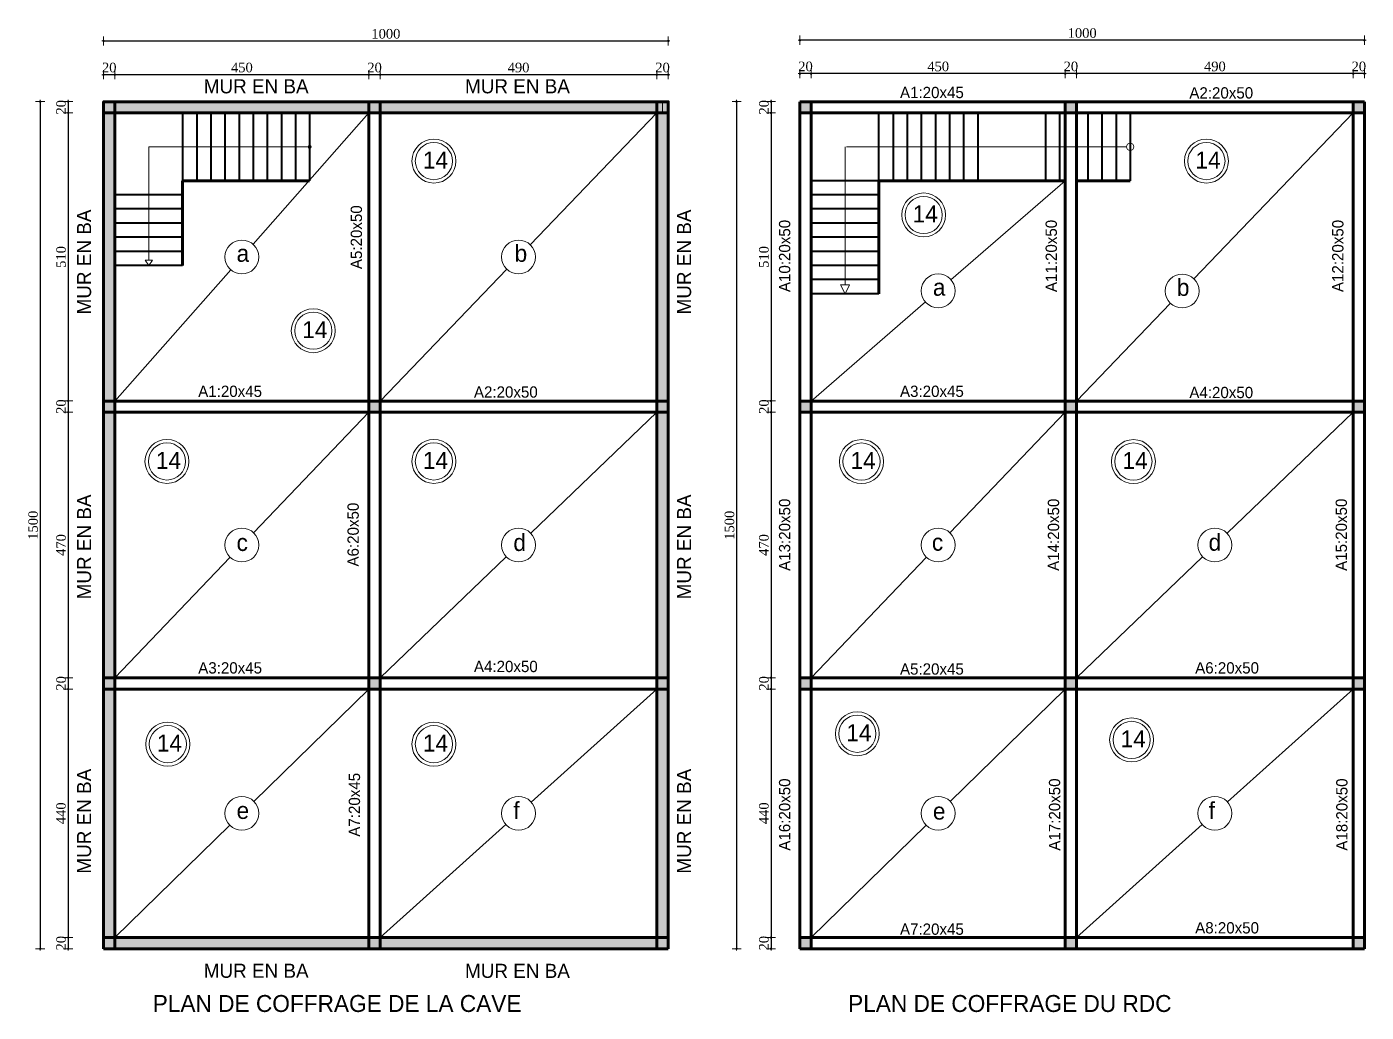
# Model space of a CAD drawing. Header units: millimetres. Extents: x -4146 to 23, y -2153 to 7365.
# Drawn here: x -4123 to -1751, y -2149 to -405 of the extents above; entities that cross this region are included whole.
import ezdxf

# ---------------------------------------------------------------- set-up
doc = ezdxf.new("R2010")
doc.units = ezdxf.units.MM
doc.linetypes.add('ACAD_ISO04W100', pattern=[30, 24, -3, 0, -3])
for name, color, linetype, lineweight in [('AXE', 4, 'ACAD_ISO04W100', 20), ('Cotation', 242, 'Continuous', 20), ('Dalle', 11, 'Continuous', 20), ('ecriture', 122, 'Continuous', 40), ('escalier', 2, 'Continuous', 40), ('HA', 8, 'Continuous', 20), ('LIGNE', 255, 'Continuous', 20), ('MUR', 6, 'Continuous', 60)]:
    doc.layers.add(name, color=color, linetype=linetype, lineweight=lineweight)
doc.styles.add('cotation', font='times.ttf', dxfattribs={"height": 17})
doc.dimstyles.new('ech-100', dxfattribs={"dimtxt": 17, "dimasz": 0.02, "dimexe": 1.25, "dimexo": 0.625, "dimgap": 4, "dimtad": 1, "dimdec": 0, "dimtxsty": 'cotation', "dimblk": 'cotation', "dimcen": 2, "dimse1": 1, "dimse2": 1, "dimadec": 0, "dimazin": 0, "dimtfac": 1, "dimtdec": 0, "dimtix": 1, "dimtmove": 0, "dimatfit": 3, "dimldrblk": 'cotation', "dimfxl": 1.25, "dimtolj": 1, "dimarcsym": 0})

# ---------------------------------------------------------------- blocks, each defined once
blk = doc.blocks.new('cotation')
at = {"layer": 'Cotation'}
h = blk.add_hatch(color=256, dxfattribs=at)
h.paths.add_polyline_path([(57.15, 0), (62.15, 0, 0.414213562), (0, 62.15), (0, 57.15, -0.414213562)])
h.paths.add_polyline_path([(0, -57.15), (0, -62.15, 0.414213562), (62.15, 0), (57.15, 0, -0.414213562)])
h.paths.add_polyline_path([(0, -62.15), (0, -57.15, -0.414213562), (-57.15, 0), (-62.15, 0, 0.414213562)])
h.paths.add_polyline_path([(0, 57.15), (0, 62.15, 0.414213562), (-62.15, 0), (-57.15, 0, -0.414213562)])
for p, q in [((-152.4, 0), (152.4, 0)), ((0, 406.4), (0, -406.4))]:
    blk.add_line(p, q, dxfattribs=at)
for radius, start, end in [(62.15, 0, 180), (62.15, 180, 0), (57.15, 0, 180), (57.15, 180, 0)]:
    blk.add_arc((0, 0), radius, start, end, dxfattribs=at)
blk = doc.blocks.new('*D351')
at = {"layer": 'Defpoints', "color": 0}
for p in [(-3007, -489.5), (-3007, -537.2), (-2987, -537.2)]:
    blk.add_point(p, dxfattribs=at)
at = {"layer": 'HA', "color": 0, "lineweight": -2}
for p, q in [((-3007, -489.5), (-3007.1, -489.5)), ((-2987, -489.5), (-3007, -489.5)), ((-2987, -489.5), (-2987, -489.5))]:
    blk.add_line(p, q, dxfattribs=at)
at = {"layer": 'HA', "color": 0, "lineweight": -2, "xscale": 0.02, "yscale": 0.02, "zscale": 0.02}
blk.add_blockref('cotation', (-3007, -489.5), dxfattribs=at)
at = {"layer": 'HA', "color": 0, "lineweight": -2, "xscale": 0.02, "yscale": 0.02, "zscale": 0.02, "rotation": 180}
blk.add_blockref('cotation', (-2987, -489.5), dxfattribs=at)
at = {"layer": 'HA', "color": 0, "insert": (-2997, -476.8), "char_height": 17, "attachment_point": 5, "style": 'cotation'}
blk.add_mtext('\\A1;20', dxfattribs=at)
blk = doc.blocks.new('*D352')
at = {"layer": 'Defpoints', "color": 0}
for p in [(-3497, -489.5), (-3497, -489.7), (-3007, -537.2)]:
    blk.add_point(p, dxfattribs=at)
at = {"layer": 'HA', "color": 0, "lineweight": -2}
blk.add_line((-3007, -489.5), (-3497, -489.5), dxfattribs=at)
at = {"layer": 'HA', "color": 0, "lineweight": -2, "xscale": 0.02, "yscale": 0.02, "zscale": 0.02, "rotation": 180}
blk.add_blockref('cotation', (-3497, -489.5), dxfattribs=at)
at = {"layer": 'HA', "color": 0, "lineweight": -2, "xscale": 0.02, "yscale": 0.02, "zscale": 0.02}
blk.add_blockref('cotation', (-3007, -489.5), dxfattribs=at)
at = {"layer": 'HA', "color": 0, "insert": (-3252, -476.8), "char_height": 17, "attachment_point": 5, "style": 'cotation'}
blk.add_mtext('\\A1;490', dxfattribs=at)
blk = doc.blocks.new('*D353')
at = {"layer": 'Defpoints', "color": 0}
for p in [(-3517, -489.5), (-3497, -489.7), (-3517, -537.2)]:
    blk.add_point(p, dxfattribs=at)
at = {"layer": 'HA', "color": 0, "lineweight": -2}
for p, q in [((-3517, -489.5), (-3517.1, -489.5)), ((-3497, -489.5), (-3517, -489.5)), ((-3497, -489.5), (-3497, -489.5))]:
    blk.add_line(p, q, dxfattribs=at)
at = {"layer": 'HA', "color": 0, "lineweight": -2, "xscale": 0.02, "yscale": 0.02, "zscale": 0.02}
blk.add_blockref('cotation', (-3517, -489.5), dxfattribs=at)
at = {"layer": 'HA', "color": 0, "lineweight": -2, "xscale": 0.02, "yscale": 0.02, "zscale": 0.02, "rotation": 180}
blk.add_blockref('cotation', (-3497, -489.5), dxfattribs=at)
at = {"layer": 'HA', "color": 0, "insert": (-3507, -476.8), "char_height": 17, "attachment_point": 5, "style": 'cotation'}
blk.add_mtext('\\A1;20', dxfattribs=at)
blk = doc.blocks.new('*D354')
at = {"layer": 'Defpoints', "color": 0}
for p in [(-3967, -489.5), (-3967, -537.2), (-3517, -537.2)]:
    blk.add_point(p, dxfattribs=at)
at = {"layer": 'HA', "color": 0, "lineweight": -2}
blk.add_line((-3517, -489.5), (-3967, -489.5), dxfattribs=at)
at = {"layer": 'HA', "color": 0, "lineweight": -2, "xscale": 0.02, "yscale": 0.02, "zscale": 0.02, "rotation": 180}
blk.add_blockref('cotation', (-3967, -489.5), dxfattribs=at)
at = {"layer": 'HA', "color": 0, "lineweight": -2, "xscale": 0.02, "yscale": 0.02, "zscale": 0.02}
blk.add_blockref('cotation', (-3517, -489.5), dxfattribs=at)
at = {"layer": 'HA', "color": 0, "insert": (-3742, -476.8), "char_height": 17, "attachment_point": 5, "style": 'cotation'}
blk.add_mtext('\\A1;450', dxfattribs=at)
blk = doc.blocks.new('*D355')
at = {"layer": 'Defpoints', "color": 0}
for p in [(-3987, -489.5), (-3987, -537.2), (-3967, -537.2)]:
    blk.add_point(p, dxfattribs=at)
at = {"layer": 'HA', "color": 0, "lineweight": -2}
for p, q in [((-3987, -489.5), (-3987.1, -489.5)), ((-3967, -489.5), (-3987, -489.5)), ((-3967, -489.5), (-3967, -489.5))]:
    blk.add_line(p, q, dxfattribs=at)
at = {"layer": 'HA', "color": 0, "lineweight": -2, "xscale": 0.02, "yscale": 0.02, "zscale": 0.02}
blk.add_blockref('cotation', (-3987, -489.5), dxfattribs=at)
at = {"layer": 'HA', "color": 0, "lineweight": -2, "xscale": 0.02, "yscale": 0.02, "zscale": 0.02, "rotation": 180}
blk.add_blockref('cotation', (-3967, -489.5), dxfattribs=at)
at = {"layer": 'HA', "color": 0, "insert": (-3977, -476.8), "char_height": 17, "attachment_point": 5, "style": 'cotation'}
blk.add_mtext('\\A1;20', dxfattribs=at)
blk = doc.blocks.new('*D356')
at = {"layer": 'Defpoints', "color": 0}
for p in [(-2987, -429.7), (-3987, -537.2), (-2987, -537.2)]:
    blk.add_point(p, dxfattribs=at)
at = {"layer": 'HA', "color": 0, "lineweight": -2}
blk.add_line((-3987, -429.7), (-2987, -429.7), dxfattribs=at)
at = {"layer": 'HA', "color": 0, "lineweight": -2, "xscale": 0.02, "yscale": 0.02, "zscale": 0.02, "rotation": 180}
blk.add_blockref('cotation', (-3987, -429.7), dxfattribs=at)
at = {"layer": 'HA', "color": 0, "lineweight": -2, "xscale": 0.02, "yscale": 0.02, "zscale": 0.02}
blk.add_blockref('cotation', (-2987, -429.7), dxfattribs=at)
at = {"layer": 'HA', "color": 0, "insert": (-3487, -417.1), "char_height": 17, "attachment_point": 5, "style": 'cotation'}
blk.add_mtext('\\A1;1000', dxfattribs=at)
blk = doc.blocks.new('*D357')
at = {"layer": 'Defpoints', "color": 0}
for p in [(-3987, -537.2), (-4049.7, -557.2), (-3987, -557.2)]:
    blk.add_point(p, dxfattribs=at)
at = {"layer": 'HA', "color": 0, "lineweight": -2}
for p, q in [((-4049.7, -537.2), (-4049.7, -537.2)), ((-4049.7, -537.2), (-4049.7, -557.2)), ((-4049.7, -557.2), (-4049.7, -557.3))]:
    blk.add_line(p, q, dxfattribs=at)
at = {"layer": 'HA', "color": 0, "lineweight": -2, "xscale": 0.02, "yscale": 0.02, "zscale": 0.02}
for p, rotation in [((-4049.7, -537.2), 270), ((-4049.7, -557.2), 90)]:
    blk.add_blockref('cotation', p, dxfattribs=dict(at, rotation=rotation))
at = {"layer": 'HA', "color": 0, "insert": (-4062.3, -547.2), "char_height": 17, "attachment_point": 5, "rotation": 90, "style": 'cotation'}
blk.add_mtext('\\A1;20', dxfattribs=at)
blk = doc.blocks.new('*D358')
at = {"layer": 'Defpoints', "color": 0}
for p in [(-3987, -557.2), (-4049.7, -1067.2), (-3987, -1067.2)]:
    blk.add_point(p, dxfattribs=at)
at = {"layer": 'HA', "color": 0, "lineweight": -2}
blk.add_line((-4049.7, -557.2), (-4049.7, -1067.2), dxfattribs=at)
at = {"layer": 'HA', "color": 0, "lineweight": -2, "xscale": 0.02, "yscale": 0.02, "zscale": 0.02}
for p, rotation in [((-4049.7, -557.2), 90), ((-4049.7, -1067.2), 270)]:
    blk.add_blockref('cotation', p, dxfattribs=dict(at, rotation=rotation))
at = {"layer": 'HA', "color": 0, "insert": (-4062.3, -812.2), "char_height": 17, "attachment_point": 5, "rotation": 90, "style": 'cotation'}
blk.add_mtext('\\A1;510', dxfattribs=at)
blk = doc.blocks.new('*D359')
at = {"layer": 'Defpoints', "color": 0}
for p in [(-3987, -1067.2), (-4049.7, -1087.2), (-3987, -1087.2)]:
    blk.add_point(p, dxfattribs=at)
at = {"layer": 'HA', "color": 0, "lineweight": -2}
for p, q in [((-4049.7, -1067.2), (-4049.7, -1067.2)), ((-4049.7, -1067.2), (-4049.7, -1087.2)), ((-4049.7, -1087.2), (-4049.7, -1087.3))]:
    blk.add_line(p, q, dxfattribs=at)
at = {"layer": 'HA', "color": 0, "lineweight": -2, "xscale": 0.02, "yscale": 0.02, "zscale": 0.02}
for p, rotation in [((-4049.7, -1067.2), 270), ((-4049.7, -1087.2), 90)]:
    blk.add_blockref('cotation', p, dxfattribs=dict(at, rotation=rotation))
at = {"layer": 'HA', "color": 0, "insert": (-4062.3, -1077.2), "char_height": 17, "attachment_point": 5, "rotation": 90, "style": 'cotation'}
blk.add_mtext('\\A1;20', dxfattribs=at)
blk = doc.blocks.new('*D360')
at = {"layer": 'Defpoints', "color": 0}
for p in [(-3987, -1087.2), (-4049.7, -1557.2), (-3987, -1557.2)]:
    blk.add_point(p, dxfattribs=at)
at = {"layer": 'HA', "color": 0, "lineweight": -2}
blk.add_line((-4049.7, -1087.2), (-4049.7, -1557.2), dxfattribs=at)
at = {"layer": 'HA', "color": 0, "lineweight": -2, "xscale": 0.02, "yscale": 0.02, "zscale": 0.02}
for p, rotation in [((-4049.7, -1087.2), 90), ((-4049.7, -1557.2), 270)]:
    blk.add_blockref('cotation', p, dxfattribs=dict(at, rotation=rotation))
at = {"layer": 'HA', "color": 0, "insert": (-4062.3, -1322.2), "char_height": 17, "attachment_point": 5, "rotation": 90, "style": 'cotation'}
blk.add_mtext('\\A1;470', dxfattribs=at)
blk = doc.blocks.new('*D361')
at = {"layer": 'Defpoints', "color": 0}
for p in [(-3987, -1557.2), (-4049.7, -1577.2), (-3987, -1577.2)]:
    blk.add_point(p, dxfattribs=at)
at = {"layer": 'HA', "color": 0, "lineweight": -2}
for p, q in [((-4049.7, -1557.2), (-4049.7, -1557.2)), ((-4049.7, -1557.2), (-4049.7, -1577.2)), ((-4049.7, -1577.2), (-4049.7, -1577.3))]:
    blk.add_line(p, q, dxfattribs=at)
at = {"layer": 'HA', "color": 0, "lineweight": -2, "xscale": 0.02, "yscale": 0.02, "zscale": 0.02}
for p, rotation in [((-4049.7, -1557.2), 270), ((-4049.7, -1577.2), 90)]:
    blk.add_blockref('cotation', p, dxfattribs=dict(at, rotation=rotation))
at = {"layer": 'HA', "color": 0, "insert": (-4062.3, -1567.2), "char_height": 17, "attachment_point": 5, "rotation": 90, "style": 'cotation'}
blk.add_mtext('\\A1;20', dxfattribs=at)
blk = doc.blocks.new('*D362')
at = {"layer": 'Defpoints', "color": 0}
for p in [(-3987, -1577.2), (-4049.7, -2017.2), (-3987, -2017.2)]:
    blk.add_point(p, dxfattribs=at)
at = {"layer": 'HA', "color": 0, "lineweight": -2}
blk.add_line((-4049.7, -1577.2), (-4049.7, -2017.2), dxfattribs=at)
at = {"layer": 'HA', "color": 0, "lineweight": -2, "xscale": 0.02, "yscale": 0.02, "zscale": 0.02}
for p, rotation in [((-4049.7, -1577.2), 90), ((-4049.7, -2017.2), 270)]:
    blk.add_blockref('cotation', p, dxfattribs=dict(at, rotation=rotation))
at = {"layer": 'HA', "color": 0, "insert": (-4062.3, -1797.2), "char_height": 17, "attachment_point": 5, "rotation": 90, "style": 'cotation'}
blk.add_mtext('\\A1;440', dxfattribs=at)
blk = doc.blocks.new('*D363')
at = {"layer": 'Defpoints', "color": 0}
for p in [(-4049.7, -2037.2), (-3987, -2017.2), (-3987, -2037.2)]:
    blk.add_point(p, dxfattribs=at)
at = {"layer": 'HA', "color": 0, "lineweight": -2}
for p, q in [((-4049.7, -2017.2), (-4049.7, -2017.2)), ((-4049.7, -2017.2), (-4049.7, -2037.2)), ((-4049.7, -2037.2), (-4049.7, -2037.3))]:
    blk.add_line(p, q, dxfattribs=at)
at = {"layer": 'HA', "color": 0, "lineweight": -2, "xscale": 0.02, "yscale": 0.02, "zscale": 0.02}
for p, rotation in [((-4049.7, -2017.2), 270), ((-4049.7, -2037.2), 90)]:
    blk.add_blockref('cotation', p, dxfattribs=dict(at, rotation=rotation))
at = {"layer": 'HA', "color": 0, "insert": (-4062.3, -2027.2), "char_height": 17, "attachment_point": 5, "rotation": 90, "style": 'cotation'}
blk.add_mtext('\\A1;20', dxfattribs=at)
blk = doc.blocks.new('*D364')
at = {"layer": 'Defpoints', "color": 0}
for p in [(-3987, -537.2), (-4099.2, -2037.2), (-3987, -2037.2)]:
    blk.add_point(p, dxfattribs=at)
at = {"layer": 'HA', "color": 0, "lineweight": -2}
blk.add_line((-4099.2, -537.2), (-4099.2, -2037.2), dxfattribs=at)
at = {"layer": 'HA', "color": 0, "lineweight": -2, "xscale": 0.02, "yscale": 0.02, "zscale": 0.02}
for p, rotation in [((-4099.2, -537.2), 90), ((-4099.2, -2037.2), 270)]:
    blk.add_blockref('cotation', p, dxfattribs=dict(at, rotation=rotation))
at = {"layer": 'HA', "color": 0, "insert": (-4111.8, -1287.2), "char_height": 17, "attachment_point": 5, "rotation": 90, "style": 'cotation'}
blk.add_mtext('\\A1;1500', dxfattribs=at)
blk = doc.blocks.new('*D366')
at = {"layer": 'Defpoints', "color": 0}
for p in [(-1773.8, -487.6), (-1773.8, -537.2), (-1753.8, -537.2)]:
    blk.add_point(p, dxfattribs=at)
at = {"layer": 'HA', "color": 0, "lineweight": -2}
for p, q in [((-1773.8, -487.6), (-1773.8, -487.6)), ((-1753.8, -487.6), (-1773.8, -487.6)), ((-1753.8, -487.6), (-1753.8, -487.6))]:
    blk.add_line(p, q, dxfattribs=at)
at = {"layer": 'HA', "color": 0, "lineweight": -2, "xscale": 0.02, "yscale": 0.02, "zscale": 0.02}
blk.add_blockref('cotation', (-1773.8, -487.6), dxfattribs=at)
at = {"layer": 'HA', "color": 0, "lineweight": -2, "xscale": 0.02, "yscale": 0.02, "zscale": 0.02, "rotation": 180}
blk.add_blockref('cotation', (-1753.8, -487.6), dxfattribs=at)
at = {"layer": 'HA', "color": 0, "insert": (-1763.8, -474.9), "char_height": 17, "attachment_point": 5, "style": 'cotation'}
blk.add_mtext('\\A1;20', dxfattribs=at)
blk = doc.blocks.new('*D367')
at = {"layer": 'Defpoints', "color": 0}
for p in [(-2263.8, -487.6), (-2263.8, -537.2), (-1773.8, -537.2)]:
    blk.add_point(p, dxfattribs=at)
at = {"layer": 'HA', "color": 0, "lineweight": -2}
blk.add_line((-1773.8, -487.6), (-2263.8, -487.6), dxfattribs=at)
at = {"layer": 'HA', "color": 0, "lineweight": -2, "xscale": 0.02, "yscale": 0.02, "zscale": 0.02, "rotation": 180}
blk.add_blockref('cotation', (-2263.8, -487.6), dxfattribs=at)
at = {"layer": 'HA', "color": 0, "lineweight": -2, "xscale": 0.02, "yscale": 0.02, "zscale": 0.02}
blk.add_blockref('cotation', (-1773.8, -487.6), dxfattribs=at)
at = {"layer": 'HA', "color": 0, "insert": (-2018.8, -474.9), "char_height": 17, "attachment_point": 5, "style": 'cotation'}
blk.add_mtext('\\A1;490', dxfattribs=at)
blk = doc.blocks.new('*D368')
at = {"layer": 'Defpoints', "color": 0}
for p in [(-2283.8, -487.6), (-2283.8, -537.2), (-2263.8, -537.2)]:
    blk.add_point(p, dxfattribs=at)
at = {"layer": 'HA', "color": 0, "lineweight": -2}
for p, q in [((-2283.8, -487.6), (-2283.8, -487.6)), ((-2263.8, -487.6), (-2283.8, -487.6)), ((-2263.8, -487.6), (-2263.8, -487.6))]:
    blk.add_line(p, q, dxfattribs=at)
at = {"layer": 'HA', "color": 0, "lineweight": -2, "xscale": 0.02, "yscale": 0.02, "zscale": 0.02}
blk.add_blockref('cotation', (-2283.8, -487.6), dxfattribs=at)
at = {"layer": 'HA', "color": 0, "lineweight": -2, "xscale": 0.02, "yscale": 0.02, "zscale": 0.02, "rotation": 180}
blk.add_blockref('cotation', (-2263.8, -487.6), dxfattribs=at)
at = {"layer": 'HA', "color": 0, "insert": (-2273.8, -474.9), "char_height": 17, "attachment_point": 5, "style": 'cotation'}
blk.add_mtext('\\A1;20', dxfattribs=at)
blk = doc.blocks.new('*D369')
at = {"layer": 'Defpoints', "color": 0}
for p in [(-2733.8, -487.6), (-2733.8, -537.2), (-2283.8, -537.2)]:
    blk.add_point(p, dxfattribs=at)
at = {"layer": 'HA', "color": 0, "lineweight": -2}
blk.add_line((-2283.8, -487.6), (-2733.8, -487.6), dxfattribs=at)
at = {"layer": 'HA', "color": 0, "lineweight": -2, "xscale": 0.02, "yscale": 0.02, "zscale": 0.02, "rotation": 180}
blk.add_blockref('cotation', (-2733.8, -487.6), dxfattribs=at)
at = {"layer": 'HA', "color": 0, "lineweight": -2, "xscale": 0.02, "yscale": 0.02, "zscale": 0.02}
blk.add_blockref('cotation', (-2283.8, -487.6), dxfattribs=at)
at = {"layer": 'HA', "color": 0, "insert": (-2508.8, -474.9), "char_height": 17, "attachment_point": 5, "style": 'cotation'}
blk.add_mtext('\\A1;450', dxfattribs=at)
blk = doc.blocks.new('*D370')
at = {"layer": 'Defpoints', "color": 0}
for p in [(-2753.8, -487.6), (-2753.8, -537.2), (-2733.8, -537.2)]:
    blk.add_point(p, dxfattribs=at)
at = {"layer": 'HA', "color": 0, "lineweight": -2}
for p, q in [((-2753.8, -487.6), (-2753.8, -487.6)), ((-2733.8, -487.6), (-2753.8, -487.6)), ((-2733.8, -487.6), (-2733.8, -487.6))]:
    blk.add_line(p, q, dxfattribs=at)
at = {"layer": 'HA', "color": 0, "lineweight": -2, "xscale": 0.02, "yscale": 0.02, "zscale": 0.02}
blk.add_blockref('cotation', (-2753.8, -487.6), dxfattribs=at)
at = {"layer": 'HA', "color": 0, "lineweight": -2, "xscale": 0.02, "yscale": 0.02, "zscale": 0.02, "rotation": 180}
blk.add_blockref('cotation', (-2733.8, -487.6), dxfattribs=at)
at = {"layer": 'HA', "color": 0, "insert": (-2743.8, -474.9), "char_height": 17, "attachment_point": 5, "style": 'cotation'}
blk.add_mtext('\\A1;20', dxfattribs=at)
blk = doc.blocks.new('*D371')
at = {"layer": 'Defpoints', "color": 0}
for p in [(-2753.8, -428.4), (-2753.8, -537.2), (-1753.8, -537.2)]:
    blk.add_point(p, dxfattribs=at)
at = {"layer": 'HA', "color": 0, "lineweight": -2}
blk.add_line((-1753.8, -428.4), (-2753.8, -428.4), dxfattribs=at)
at = {"layer": 'HA', "color": 0, "lineweight": -2, "xscale": 0.02, "yscale": 0.02, "zscale": 0.02, "rotation": 180}
blk.add_blockref('cotation', (-2753.8, -428.4), dxfattribs=at)
at = {"layer": 'HA', "color": 0, "lineweight": -2, "xscale": 0.02, "yscale": 0.02, "zscale": 0.02}
blk.add_blockref('cotation', (-1753.8, -428.4), dxfattribs=at)
at = {"layer": 'HA', "color": 0, "insert": (-2253.8, -415.8), "char_height": 17, "attachment_point": 5, "style": 'cotation'}
blk.add_mtext('\\A1;1000', dxfattribs=at)
blk = doc.blocks.new('*D372')
at = {"layer": 'Defpoints', "color": 0}
for p in [(-2753.8, -537.2), (-2804.9, -557.2), (-2753.8, -557.2)]:
    blk.add_point(p, dxfattribs=at)
at = {"layer": 'HA', "color": 0, "lineweight": -2}
for p, q in [((-2804.9, -537.2), (-2804.9, -537.2)), ((-2804.9, -537.2), (-2804.9, -557.2)), ((-2804.9, -557.2), (-2804.9, -557.3))]:
    blk.add_line(p, q, dxfattribs=at)
at = {"layer": 'HA', "color": 0, "lineweight": -2, "xscale": 0.02, "yscale": 0.02, "zscale": 0.02}
for p, rotation in [((-2804.9, -537.2), 270), ((-2804.9, -557.2), 90)]:
    blk.add_blockref('cotation', p, dxfattribs=dict(at, rotation=rotation))
at = {"layer": 'HA', "color": 0, "insert": (-2817.5, -547.2), "char_height": 17, "attachment_point": 5, "rotation": 90, "style": 'cotation'}
blk.add_mtext('\\A1;20', dxfattribs=at)
blk = doc.blocks.new('*D373')
at = {"layer": 'Defpoints', "color": 0}
for p in [(-2753.8, -557.2), (-2804.9, -1067.2), (-2753.8, -1067.2)]:
    blk.add_point(p, dxfattribs=at)
at = {"layer": 'HA', "color": 0, "lineweight": -2}
blk.add_line((-2804.9, -557.2), (-2804.9, -1067.2), dxfattribs=at)
at = {"layer": 'HA', "color": 0, "lineweight": -2, "xscale": 0.02, "yscale": 0.02, "zscale": 0.02}
for p, rotation in [((-2804.9, -557.2), 90), ((-2804.9, -1067.2), 270)]:
    blk.add_blockref('cotation', p, dxfattribs=dict(at, rotation=rotation))
at = {"layer": 'HA', "color": 0, "insert": (-2817.5, -812.2), "char_height": 17, "attachment_point": 5, "rotation": 90, "style": 'cotation'}
blk.add_mtext('\\A1;510', dxfattribs=at)
blk = doc.blocks.new('*D374')
at = {"layer": 'Defpoints', "color": 0}
for p in [(-2753.8, -1067.2), (-2804.9, -1087.2), (-2753.8, -1087.2)]:
    blk.add_point(p, dxfattribs=at)
at = {"layer": 'HA', "color": 0, "lineweight": -2}
for p, q in [((-2804.9, -1067.2), (-2804.9, -1067.2)), ((-2804.9, -1067.2), (-2804.9, -1087.2)), ((-2804.9, -1087.2), (-2804.9, -1087.3))]:
    blk.add_line(p, q, dxfattribs=at)
at = {"layer": 'HA', "color": 0, "lineweight": -2, "xscale": 0.02, "yscale": 0.02, "zscale": 0.02}
for p, rotation in [((-2804.9, -1067.2), 270), ((-2804.9, -1087.2), 90)]:
    blk.add_blockref('cotation', p, dxfattribs=dict(at, rotation=rotation))
at = {"layer": 'HA', "color": 0, "insert": (-2817.5, -1077.2), "char_height": 17, "attachment_point": 5, "rotation": 90, "style": 'cotation'}
blk.add_mtext('\\A1;20', dxfattribs=at)
blk = doc.blocks.new('*D375')
at = {"layer": 'Defpoints', "color": 0}
for p in [(-2753.8, -1087.2), (-2804.9, -1557.2), (-2753.8, -1557.2)]:
    blk.add_point(p, dxfattribs=at)
at = {"layer": 'HA', "color": 0, "lineweight": -2}
blk.add_line((-2804.9, -1087.2), (-2804.9, -1557.2), dxfattribs=at)
at = {"layer": 'HA', "color": 0, "lineweight": -2, "xscale": 0.02, "yscale": 0.02, "zscale": 0.02}
for p, rotation in [((-2804.9, -1087.2), 90), ((-2804.9, -1557.2), 270)]:
    blk.add_blockref('cotation', p, dxfattribs=dict(at, rotation=rotation))
at = {"layer": 'HA', "color": 0, "insert": (-2817.5, -1322.2), "char_height": 17, "attachment_point": 5, "rotation": 90, "style": 'cotation'}
blk.add_mtext('\\A1;470', dxfattribs=at)
blk = doc.blocks.new('*D376')
at = {"layer": 'Defpoints', "color": 0}
for p in [(-2753.8, -1557.2), (-2804.9, -1577.2), (-2753.8, -1577.2)]:
    blk.add_point(p, dxfattribs=at)
at = {"layer": 'HA', "color": 0, "lineweight": -2}
for p, q in [((-2804.9, -1557.2), (-2804.9, -1557.2)), ((-2804.9, -1557.2), (-2804.9, -1577.2)), ((-2804.9, -1577.2), (-2804.9, -1577.3))]:
    blk.add_line(p, q, dxfattribs=at)
at = {"layer": 'HA', "color": 0, "lineweight": -2, "xscale": 0.02, "yscale": 0.02, "zscale": 0.02}
for p, rotation in [((-2804.9, -1557.2), 270), ((-2804.9, -1577.2), 90)]:
    blk.add_blockref('cotation', p, dxfattribs=dict(at, rotation=rotation))
at = {"layer": 'HA', "color": 0, "insert": (-2817.5, -1567.2), "char_height": 17, "attachment_point": 5, "rotation": 90, "style": 'cotation'}
blk.add_mtext('\\A1;20', dxfattribs=at)
blk = doc.blocks.new('*D377')
at = {"layer": 'Defpoints', "color": 0}
for p in [(-2753.8, -1577.2), (-2804.9, -2017.2), (-2753.8, -2017.2)]:
    blk.add_point(p, dxfattribs=at)
at = {"layer": 'HA', "color": 0, "lineweight": -2}
blk.add_line((-2804.9, -1577.2), (-2804.9, -2017.2), dxfattribs=at)
at = {"layer": 'HA', "color": 0, "lineweight": -2, "xscale": 0.02, "yscale": 0.02, "zscale": 0.02}
for p, rotation in [((-2804.9, -1577.2), 90), ((-2804.9, -2017.2), 270)]:
    blk.add_blockref('cotation', p, dxfattribs=dict(at, rotation=rotation))
at = {"layer": 'HA', "color": 0, "insert": (-2817.5, -1797.2), "char_height": 17, "attachment_point": 5, "rotation": 90, "style": 'cotation'}
blk.add_mtext('\\A1;440', dxfattribs=at)
blk = doc.blocks.new('*D378')
at = {"layer": 'Defpoints', "color": 0}
for p in [(-2804.9, -2037.2), (-2753.8, -2017.2), (-2753.8, -2037.2)]:
    blk.add_point(p, dxfattribs=at)
at = {"layer": 'HA', "color": 0, "lineweight": -2}
for p, q in [((-2804.9, -2017.2), (-2804.9, -2017.2)), ((-2804.9, -2017.2), (-2804.9, -2037.2)), ((-2804.9, -2037.2), (-2804.9, -2037.3))]:
    blk.add_line(p, q, dxfattribs=at)
at = {"layer": 'HA', "color": 0, "lineweight": -2, "xscale": 0.02, "yscale": 0.02, "zscale": 0.02}
for p, rotation in [((-2804.9, -2017.2), 270), ((-2804.9, -2037.2), 90)]:
    blk.add_blockref('cotation', p, dxfattribs=dict(at, rotation=rotation))
at = {"layer": 'HA', "color": 0, "insert": (-2817.5, -2027.2), "char_height": 17, "attachment_point": 5, "rotation": 90, "style": 'cotation'}
blk.add_mtext('\\A1;20', dxfattribs=at)
blk = doc.blocks.new('*D379')
at = {"layer": 'Defpoints', "color": 0}
for p in [(-2753.8, -537.2), (-2865.8, -2037.2), (-2753.8, -2037.2)]:
    blk.add_point(p, dxfattribs=at)
at = {"layer": 'HA', "color": 0, "lineweight": -2}
blk.add_line((-2865.8, -537.2), (-2865.8, -2037.2), dxfattribs=at)
at = {"layer": 'HA', "color": 0, "lineweight": -2, "xscale": 0.02, "yscale": 0.02, "zscale": 0.02}
for p, rotation in [((-2865.8, -537.2), 90), ((-2865.8, -2037.2), 270)]:
    blk.add_blockref('cotation', p, dxfattribs=dict(at, rotation=rotation))
at = {"layer": 'HA', "color": 0, "insert": (-2878.4, -1287.2), "char_height": 17, "attachment_point": 5, "rotation": 90, "style": 'cotation'}
blk.add_mtext('\\A1;1500', dxfattribs=at)

msp = doc.modelspace()

# ---------------------------------------------------------------- hatches: boundary and pattern name
at = {"layer": 'Defpoints'}
h = msp.add_hatch(color=256, dxfattribs=at)
h.paths.add_polyline_path([(-3497.026, -537.22), (-3497.026, -557.22), (-3007.026, -557.22), (-3007.026, -537.22)])
h.paths.add_polyline_path([(-3967.026, -537.22), (-3967.026, -557.22), (-3517.026, -557.22), (-3517.026, -537.22)])
h.paths.add_polyline_path([(-3987.026, -1067.22), (-3967.026, -1067.22), (-3967.026, -557.22), (-3987.026, -557.22)])
h.paths.add_polyline_path([(-2987.026, -557.22), (-3007.026, -557.22), (-3007.026, -1067.22), (-2987.026, -1067.22)])
h.paths.add_polyline_path([(-3007.026, -1557.22), (-2987.026, -1557.22), (-2987.026, -1087.22), (-3007.026, -1087.22)])
h.paths.add_polyline_path([(-3987.026, -1557.22), (-3967.026, -1557.22), (-3967.026, -1087.22), (-3987.026, -1087.22)])
h.paths.add_polyline_path([(-3987.026, -2017.22), (-3967.026, -2017.22), (-3967.026, -1577.22), (-3987.026, -1577.22)])
h.paths.add_polyline_path([(-3517.026, -2037.22), (-3517.026, -2017.22), (-3967.026, -2017.22), (-3967.026, -2037.22)])
h.paths.add_polyline_path([(-3007.026, -2037.22), (-3007.026, -2017.22), (-3497.026, -2017.22), (-3497.026, -2037.22)])
h.paths.add_polyline_path([(-2987.026, -1577.22), (-3006.821, -1577.22), (-3007.026, -1577.404), (-3007.026, -2017.22), (-2987.026, -2017.22)])
at = {"layer": 'HA'}
h = msp.add_hatch(color=256, dxfattribs=at)
h.paths.add_polyline_path([(-3987.026, -537.22), (-3987.026, -557.22), (-3967.026, -557.22), (-3967.026, -537.22)])
h.paths.add_polyline_path([(-3497.026, -557.22), (-3497.026, -537.22), (-3517.026, -537.22), (-3517.026, -557.22)])
h.paths.add_polyline_path([(-2987.026, -537.22), (-3007.026, -537.22), (-3007.026, -557.22), (-2987.026, -557.22)])
h.paths.add_polyline_path([(-2987.026, -1067.22), (-3007.026, -1067.22), (-3007.026, -1087.22), (-2987.026, -1087.22)])
h.paths.add_polyline_path([(-3517.026, -1087.22), (-3497.026, -1087.22), (-3497.026, -1067.22), (-3517.026, -1067.22)])
h.paths.add_polyline_path([(-3967.026, -1067.22), (-3987.026, -1067.22), (-3987.026, -1087.22), (-3967.026, -1087.22)])
h.paths.add_polyline_path([(-3967.026, -1557.22), (-3987.026, -1557.22), (-3987.026, -1577.22), (-3967.026, -1577.22)])
h.paths.add_polyline_path([(-3497.026, -1557.22), (-3517.026, -1557.22), (-3517.026, -1577.22), (-3497.026, -1577.22)])
h.paths.add_polyline_path([(-2987.026, -1577.22), (-2987.026, -1557.22), (-3007.026, -1557.22), (-3007.026, -1577.22)])
h.paths.add_polyline_path([(-3967.026, -2017.22), (-3987.026, -2017.22), (-3987.026, -2037.22), (-3967.026, -2037.22)])
h.paths.add_polyline_path([(-3497.026, -2017.22), (-3517.026, -2017.22), (-3517.026, -2037.22), (-3497.026, -2037.22)])
h.paths.add_polyline_path([(-3007.026, -2017.22), (-3007.026, -2037.22), (-2987.026, -2037.22), (-2987.026, -2017.22)])
h = msp.add_hatch(color=256, dxfattribs=at)
h.paths.add_polyline_path([(-1753.804, -537.22), (-1773.804, -537.22), (-1773.804, -557.22), (-1753.804, -557.22)])
h.paths.add_polyline_path([(-2263.804, -537.22), (-2283.804, -537.22), (-2283.804, -557.22), (-2263.804, -557.22)])
h.paths.add_polyline_path([(-2733.804, -537.22), (-2753.804, -537.22), (-2753.804, -557.22), (-2733.804, -557.22)])
h.paths.add_polyline_path([(-2733.804, -1067.22), (-2753.804, -1067.22), (-2753.804, -1087.22), (-2733.804, -1087.22)])
h.paths.add_polyline_path([(-2263.804, -1067.22), (-2283.804, -1067.22), (-2283.804, -1087.22), (-2263.804, -1087.22)])
h.paths.add_polyline_path([(-1753.804, -1067.22), (-1773.804, -1067.22), (-1773.804, -1087.22), (-1753.804, -1087.22)])
h = msp.add_hatch(color=256, dxfattribs=at)
h.paths.add_polyline_path([(-2733.804, -1557.22), (-2753.804, -1557.22), (-2753.804, -1577.22), (-2733.804, -1577.22)])
h.paths.add_polyline_path([(-2263.804, -1557.22), (-2283.804, -1557.22), (-2283.804, -1577.22), (-2263.804, -1577.22)])
h.paths.add_polyline_path([(-1753.804, -1557.22), (-1773.804, -1557.22), (-1773.804, -1577.22), (-1753.804, -1577.22)])
h.paths.add_polyline_path([(-2733.804, -2017.22), (-2753.804, -2017.22), (-2753.804, -2037.22), (-2733.804, -2037.22)])
h.paths.add_polyline_path([(-2263.804, -2017.22), (-2283.804, -2017.22), (-2283.804, -2037.22), (-2263.804, -2037.22)])
h.paths.add_polyline_path([(-1753.804, -2017.22), (-1773.804, -2017.22), (-1773.804, -2037.22), (-1753.804, -2037.22)])

# ---------------------------------------------------------------- linework, layer by layer
at = {"layer": 'AXE'}
for p, q in [((-2997.026, -557.22), (-2997.026, -537.22)), ((-2997.026, -537.22), (-2997.026, -537.22)), ((-3507.026, -2037.22), (-3507.026, -2037.22))]:
    msp.add_line(p, q, dxfattribs=at)
at = {"layer": 'Cotation'}
for centre, radius in [((-3401.967, -642.421), 38.918), ((-3401.967, -642.421), 32.918), ((-2033.751, -642.421), 38.918), ((-2033.751, -642.421), 32.918), ((-2534.533, -737.755), 38.918), ((-2534.533, -737.755), 32.918), ((-3615.597, -942.782), 38.918), ((-3615.597, -942.782), 32.918), ((-3874.782, -1174.182), 38.918), ((-3401.967, -1174.182), 38.918), ((-2644.67, -1174.474), 38.918), ((-2162.986, -1174.474), 38.918), ((-3874.782, -1174.182), 32.918), ((-3401.967, -1174.182), 32.918), ((-2644.67, -1174.474), 32.918), ((-2162.986, -1174.474), 32.918), ((-3873.2, -1674.807), 38.918), ((-3401.967, -1674.807), 38.918), ((-2652.031, -1656.392), 38.918), ((-2652.031, -1656.392), 32.918), ((-2166.2, -1667.27), 38.918), ((-2166.2, -1667.27), 32.918), ((-3873.2, -1674.807), 32.918), ((-3401.967, -1674.807), 32.918)]:
    msp.add_circle(centre, radius, dxfattribs=at)
at = {"layer": 'Dalle'}
for p, q in [((-3517.026, -557.22), (-3722.177, -789.725)), ((-3007.026, -557.22), (-3231.241, -790.587)), ((-1773.804, -557.22), (-2055.933, -850.864)), ((-2283.804, -677.22), (-2486.134, -852.573)), ((-3761.874, -834.716), (-3967.026, -1067.22)), ((-3272.81, -833.854), (-3497.026, -1067.22)), ((-2531.475, -891.868), (-2733.804, -1067.22)), ((-2097.502, -894.13), (-2263.804, -1067.22)), ((-3517.026, -1087.22), (-3721.279, -1300.551)), ((-3007.026, -1087.22), (-3230.375, -1301.454)), ((-2283.804, -1087.22), (-2488.057, -1300.551)), ((-1773.804, -1087.22), (-1997.154, -1301.454)), ((-3762.773, -1343.89), (-3967.026, -1557.22)), ((-3273.676, -1342.987), (-3497.026, -1557.22)), ((-2529.552, -1343.89), (-2733.804, -1557.22)), ((-2040.455, -1342.987), (-2263.804, -1557.22)), ((-3517.026, -1577.404), (-3720.571, -1776.343)), ((-3007.026, -1577.404), (-3229.7, -1777.273)), ((-2283.804, -1577.22), (-2487.354, -1776.247)), ((-1773.804, -1577.22), (-1996.483, -1777.177)), ((-3763.48, -1818.281), (-3967.026, -2017.22)), ((-3274.351, -1817.351), (-3497.026, -2017.22)), ((-2530.255, -1818.194), (-2733.804, -2017.22)), ((-2041.126, -1817.264), (-2263.804, -2017.22))]:
    msp.add_line(p, q, dxfattribs=at)
for centre in [(-3742.026, -812.22), (-3252.026, -812.22), (-2508.804, -872.22), (-2076.717, -872.497), (-3742.026, -1322.22), (-3252.026, -1322.22), (-2508.804, -1322.22), (-2018.804, -1322.22), (-3742.026, -1797.312), (-3252.026, -1797.312), (-2508.804, -1797.22), (-2018.804, -1797.22)]:
    msp.add_circle(centre, 30, dxfattribs=at)
at = {"layer": 'escalier'}
for p, q in [((-3847.026, -557.22), (-3847.026, -677.22)), ((-3822.026, -557.22), (-3822.026, -677.22)), ((-3797.026, -557.22), (-3797.026, -677.22)), ((-3797.026, -557.22), (-3797.026, -677.22)), ((-3772.026, -557.22), (-3772.026, -677.22)), ((-3772.026, -557.22), (-3772.026, -677.22)), ((-3747.026, -557.22), (-3747.026, -677.22)), ((-3722.026, -557.22), (-3722.026, -677.22)), ((-3697.026, -557.22), (-3697.026, -677.22)), ((-3672.026, -557.22), (-3672.026, -677.22)), ((-3647.026, -557.22), (-3647.026, -677.22)), ((-3622.026, -557.22), (-3622.026, -677.22)), ((-2613.804, -677.22), (-2613.804, -557.22)), ((-2588.804, -557.22), (-2588.804, -677.22)), ((-2563.804, -557.22), (-2563.804, -677.22)), ((-2538.804, -557.22), (-2538.804, -677.22)), ((-2513.804, -557.22), (-2513.804, -677.22)), ((-2488.804, -557.22), (-2488.804, -677.22)), ((-2463.804, -557.22), (-2463.804, -677.22)), ((-2463.804, -557.22), (-2463.804, -677.22)), ((-2438.804, -557.22), (-2438.804, -677.22)), ((-2318.804, -557.22), (-2318.804, -677.22)), ((-2293.804, -557.22), (-2293.804, -677.22)), ((-2243.804, -557.22), (-2243.804, -677.22)), ((-2218.804, -557.22), (-2218.804, -677.22)), ((-2193.804, -557.22), (-2193.804, -677.22)), ((-2168.804, -557.22), (-2168.804, -677.22)), ((-2613.804, -677.22), (-2733.804, -677.22)), ((-3847.026, -702.22), (-3967.026, -702.22)), ((-2613.804, -702.22), (-2733.804, -702.22)), ((-3847.026, -727.22), (-3967.026, -727.22)), ((-2613.804, -727.22), (-2733.804, -727.22)), ((-3847.026, -752.22), (-3967.026, -752.22)), ((-2613.804, -752.22), (-2733.804, -752.22)), ((-3847.026, -777.22), (-3967.026, -777.22)), ((-2613.804, -777.22), (-2733.804, -777.22)), ((-3847.026, -802.22), (-3967.026, -802.22)), ((-2613.804, -802.22), (-2733.804, -802.22)), ((-3847.026, -827.22), (-3967.026, -827.22)), ((-2613.804, -827.22), (-2733.804, -827.22)), ((-2613.804, -852.22), (-2733.804, -852.22)), ((-2613.804, -877.22), (-2733.804, -877.22))]:
    msp.add_line(p, q, dxfattribs=at)
at = {"layer": 'HA'}
msp.add_line((-1773.804, -2037.22), (-1773.804, -2037.22), dxfattribs=at)
at = {"layer": 'LIGNE'}
for p, q in [((-3624.683, -617.22), (-3907.026, -617.22)), ((-3907.026, -817.957), (-3907.026, -617.22)), ((-2673.804, -861.781), (-2673.804, -617.22)), ((-2175.437, -617.22), (-2671.279, -617.22)), ((-3907.026, -827.22), (-3913.514, -817.957)), ((-3900.537, -817.957), (-3913.514, -817.957)), ((-3907.026, -827.22), (-3900.537, -817.957)), ((-2673.804, -877.22), (-2681.6, -861.781)), ((-2681.6, -861.781), (-2666.009, -861.781)), ((-2673.804, -877.22), (-2666.009, -861.781))]:
    msp.add_line(p, q, dxfattribs=at)
for centre, radius in [((-3622.026, -617.22), 2.658), ((-2168.804, -617.22), 6.633)]:
    msp.add_circle(centre, radius, dxfattribs=at)
at = {"layer": 'MUR'}
for p, q in [((-3020.026, -537.22), (-3987.026, -537.22)), ((-3987.026, -537.22), (-3987.026, -2037.22)), ((-2987.026, -537.22), (-3987.026, -537.22)), ((-3967.026, -537.22), (-3717.026, -537.22)), ((-3967.026, -537.22), (-3967.026, -2037.22)), ((-3697.026, -537.22), (-3517.026, -537.22)), ((-3507.026, -537.22), (-3517.026, -537.22)), ((-3517.026, -537.22), (-3517.026, -557.22)), ((-3497.026, -557.22), (-3497.026, -537.22)), ((-3020.026, -537.22), (-3007.026, -537.22)), ((-3007.026, -537.22), (-3007.026, -2017.22)), ((-2987.026, -537.22), (-2987.026, -2017.22)), ((-2753.804, -537.22), (-1753.804, -537.22)), ((-2753.804, -2037.22), (-2753.804, -537.22)), ((-2733.804, -2037.22), (-2733.804, -537.22)), ((-2283.804, -537.22), (-2283.804, -557.22)), ((-2263.804, -537.22), (-2263.804, -557.22)), ((-1773.804, -537.22), (-1773.804, -2037.22)), ((-1773.804, -537.22), (-1753.804, -537.22)), ((-1753.804, -537.22), (-1753.804, -2037.22)), ((-2987.026, -557.22), (-3987.026, -557.22)), ((-3697.026, -557.22), (-3717.026, -557.22)), ((-3717.026, -557.22), (-3697.026, -557.22)), ((-3717.026, -557.22), (-3697.026, -557.22)), ((-3497.026, -557.22), (-3517.026, -557.22)), ((-3517.026, -557.22), (-3497.026, -557.22)), ((-3517.026, -557.22), (-3497.026, -557.22)), ((-3517.026, -557.22), (-3517.026, -2017.22)), ((-3497.026, -557.22), (-3497.026, -2017.22)), ((-2753.804, -557.22), (-1753.804, -557.22)), ((-2283.804, -557.22), (-2283.804, -2037.22)), ((-2263.804, -557.22), (-2263.804, -2037.22)), ((-3847.026, -677.22), (-3847.026, -827.22)), ((-3622.026, -677.22), (-3847.026, -677.22)), ((-2613.804, -877.22), (-2613.804, -677.22)), ((-2613.804, -677.22), (-2283.804, -677.22)), ((-2263.804, -677.22), (-2168.804, -677.22)), ((-3967.026, -1067.22), (-3987.026, -1067.22)), ((-3967.026, -1067.22), (-3967.026, -1087.22)), ((-3007.026, -1067.22), (-3967.026, -1067.22)), ((-3697.026, -1067.22), (-3717.026, -1067.22)), ((-3497.026, -1067.22), (-3517.026, -1067.22)), ((-3517.026, -1067.22), (-3517.026, -1087.22)), ((-3497.026, -1067.22), (-3497.026, -1087.22)), ((-3007.026, -1067.22), (-3007.026, -1087.22)), ((-2987.026, -1067.22), (-3007.026, -1067.22)), ((-2753.804, -1067.22), (-1753.804, -1067.22)), ((-3967.026, -1087.22), (-3987.026, -1087.22)), ((-3007.026, -1087.22), (-3967.026, -1087.22)), ((-3697.026, -1087.22), (-3717.026, -1087.22)), ((-3717.026, -1087.22), (-3697.026, -1087.22)), ((-3497.026, -1087.22), (-3517.026, -1087.22)), ((-2987.026, -1087.22), (-3007.026, -1087.22)), ((-2753.804, -1087.22), (-1753.804, -1087.22)), ((-3967.026, -1557.22), (-3987.026, -1557.22)), ((-3967.026, -1557.22), (-3967.026, -1577.22)), ((-3967.026, -1557.22), (-3007.026, -1557.22)), ((-3497.026, -1557.22), (-3517.026, -1557.22)), ((-3517.026, -1557.22), (-3517.026, -1577.22)), ((-3497.026, -1557.22), (-3497.026, -1577.22)), ((-2987.026, -1557.22), (-3007.026, -1557.22)), ((-3007.026, -1557.22), (-3007.026, -1577.22)), ((-2987.026, -1577.22), (-2987.026, -1557.22)), ((-2753.804, -1557.22), (-1753.804, -1557.22)), ((-3967.026, -1577.22), (-3987.026, -1577.22)), ((-3967.026, -1577.404), (-3007.026, -1577.404)), ((-3497.026, -1577.22), (-3517.026, -1577.22)), ((-2987.026, -1577.22), (-3007.026, -1577.22)), ((-3007.026, -1577.22), (-2987.026, -1577.22)), ((-2753.804, -1577.22), (-1753.804, -1577.22)), ((-3967.026, -2017.22), (-3987.026, -2017.22)), ((-2987.026, -2017.22), (-3987.026, -2017.22)), ((-2987.026, -2037.22), (-3987.026, -2037.22)), ((-3987.026, -2037.22), (-3987.026, -2037.22)), ((-3967.026, -2017.22), (-3967.026, -2037.22)), ((-3497.026, -2017.22), (-3517.026, -2017.22)), ((-3517.026, -2017.22), (-3517.026, -2037.22)), ((-3497.026, -2037.22), (-3517.026, -2037.22)), ((-3497.026, -2017.22), (-3497.026, -2037.22)), ((-2987.026, -2017.22), (-3007.026, -2017.22)), ((-3007.026, -2017.22), (-3007.026, -2037.22)), ((-2987.026, -2037.22), (-3007.026, -2037.22)), ((-2987.026, -2017.22), (-2987.026, -2037.22)), ((-1753.804, -2017.22), (-2753.804, -2017.22)), ((-1753.804, -2037.22), (-2753.804, -2037.22))]:
    msp.add_line(p, q, dxfattribs=at)
at = {"layer": 'MUR', "ltscale": 5}
for points in [[(-3967.026, -557.22), (-3987.026, -557.22), (-3987.026, -537.22), (-3967.026, -537.22)], [(-2987.026, -557.22), (-3007.026, -557.22), (-3007.026, -537.22), (-2987.026, -537.22)]]:
    msp.add_lwpolyline(points, close=True, dxfattribs=at)

# ---------------------------------------------------------------- texts
at = {"layer": 'ecriture'}
for s, height, p in [('MUR EN BA', 25, (-3809.594, -522.476)), ('MUR EN BA', 25, (-3346.839, -522.476)), ('MUR EN BA', 25, (-3809.594, -2088.549)), ('MUR EN BA', 25, (-3346.839, -2088.746)), ('PLAN DE COFFRAGE DE LA CAVE', 30, (-3899.969, -2148.988)), ('PLAN DE COFFRAGE DU RDC', 30, (-2668.368, -2148.988))]:
    msp.add_text(s, height=height, dxfattribs=at).set_placement(p)
for s, height, p in [('MUR EN BA', 25, (-4009.076, -913.915)), ('A5:20x50', 20, (-3529.311, -833.71)), ('MUR EN BA', 25, (-2946.434, -913.915)), ('A10:20x50', 20, (-2770.828, -874.349)), ('A11:20x50', 20, (-2298.597, -874.349)), ('A12:20x50', 20, (-1791.098, -874.349)), ('MUR EN BA', 25, (-4009.076, -1418.425)), ('MUR EN BA', 25, (-2946.434, -1418.425)), ('A6:20x50', 20, (-3535.058, -1360.306)), ('A13:20x50', 20, (-2770.828, -1368.024)), ('A14:20x50', 20, (-2294.645, -1368.024)), ('A15:20x50', 20, (-1784.901, -1368.024)), ('MUR EN BA', 25, (-4009.076, -1904.037)), ('A7:20x45', 20, (-3532.752, -1838.669)), ('MUR EN BA', 25, (-2946.434, -1904.037)), ('A16:20x50', 20, (-2770.828, -1863.406)), ('A17:20x50', 20, (-2292.695, -1863.406)), ('A18:20x50', 20, (-1783.916, -1863.406))]:
    msp.add_text(s, height=height, rotation=90, dxfattribs=at).set_placement(p)
at = {"layer": 'ecriture', "attachment_point": 1}
for s, width, gutter_width, insert, char_height in [('A1:20x45', 2.8559, 12.5, (-2576.437, -510.924), 20), ('A2:20x50', 2.8559, 12.5, (-2064.012, -511.662), 20), ('14', 1.50304, 100, (-3421.459, -625.568), 30), ('14', 1.50304, 100, (-2053.243, -625.568), 30), ('14', 1.50304, 100, (-2554.025, -720.902), 30), ('a', 2.24365, 100, (-3751.444, -790.795), 30), ('b', 2.24365, 100, (-3258.988, -790.795), 30), ('b', 2.24365, 100, (-2086.136, -851.072), 30), ('a', 2.24365, 100, (-2518.223, -850.795), 30), ('14', 1.50304, 100, (-3635.09, -925.929), 30), ('A1:20x45', 2.8559, 12.5, (-3819.368, -1040.022), 20), ('A2:20x50', 2.8559, 12.5, (-3331.036, -1041.315), 20), ('A3:20x45', 2.8559, 12.5, (-2576.437, -1040.022), 20), ('A4:20x50', 2.8559, 12.5, (-2064.012, -1042.122), 20), ('14', 1.50304, 100, (-3894.274, -1157.329), 30), ('14', 1.50304, 100, (-3421.459, -1157.329), 30), ('14', 1.50304, 100, (-2664.162, -1157.621), 30), ('14', 1.50304, 100, (-2182.478, -1157.621), 30), ('d', 2.24365, 100, (-3261.195, -1302.771), 30), ('d', 2.24365, 100, (-2029.973, -1302.312), 30), ('c', 2.24365, 100, (-3751.444, -1302.771), 30), ('c', 2.24365, 100, (-2519.973, -1302.312), 30), ('A3:20x45', 2.8559, 12.5, (-3819.368, -1529.745), 20), ('A4:20x50', 2.8559, 12.5, (-3331.036, -1527.204), 20), ('A5:20x45', 2.8559, 12.5, (-2576.437, -1531.749), 20), ('A6:20x50', 2.8559, 12.5, (-2053.66, -1529.745), 20), ('14', 1.50304, 100, (-3892.692, -1657.953), 30), ('14', 1.50304, 100, (-3421.459, -1657.953), 30), ('14', 1.50304, 100, (-2671.523, -1639.539), 30), ('14', 1.50304, 100, (-2185.692, -1650.417), 30), ('f', 2.24365, 100, (-3261.195, -1777.129), 30), ('f', 2.24365, 100, (-2029.973, -1777.312), 30), ('e', 2.24365, 100, (-3751.444, -1777.232), 30), ('e', 2.24365, 100, (-2518.223, -1778.396), 30), ('A7:20x45', 2.8559, 12.5, (-2576.437, -1992.338), 20), ('A8:20x50', 2.8559, 12.5, (-2053.66, -1990.005), 20)]:
    msp.add_mtext_dynamic_manual_height_columns(s, width=width, gutter_width=gutter_width, heights=[0], dxfattribs=dict(at, insert=insert, char_height=char_height))

# ---------------------------------------------------------------- dimensions: what is measured, and where the dimension line sits
at = {"layer": 'HA'}
for base, p1, p2, picture, middle in [((-2987.026, -429.723), (-3987.026, -537.22), (-2987.026, -537.22), '*D356', (-3487.026, -417.076)), ((-2753.804, -428.441), (-1753.804, -537.22), (-2753.804, -537.22), '*D371', (-2253.804, -415.793)), ((-3007.026, -489.477), (-2987.026, -537.22), (-3007.026, -537.22), '*D351', (-2997.026, -476.829)), ((-1773.804, -487.585), (-1753.804, -537.22), (-1773.804, -537.22), '*D366', (-1763.804, -474.938))]:
    dim = msp.add_linear_dim(base=base, p1=p1, p2=p2, dimstyle='ech-100', dxfattribs=at)
    dim.commit()
    dim.dimension.update_dxf_attribs({"geometry": picture, "text_midpoint": middle})
for base, p1, p2, picture, middle in [((-3987.026, -489.477), (-3967.026, -537.22), (-3987.026, -537.22), '*D355', (-3977.026, -476.829)), ((-3967.026, -489.477), (-3517.026, -537.22), (-3967.026, -537.22), '*D354', (-3742.026, -476.829)), ((-3517.026, -489.477), (-3497.026, -489.68), (-3517.026, -537.22), '*D353', (-3507.026, -476.829)), ((-3497.026, -489.477), (-3007.026, -537.22), (-3497.026, -489.68), '*D352', (-3252.026, -476.805)), ((-2753.804, -487.585), (-2733.804, -537.22), (-2753.804, -537.22), '*D370', (-2743.804, -474.938)), ((-2733.804, -487.585), (-2283.804, -537.22), (-2733.804, -537.22), '*D369', (-2508.804, -474.938)), ((-2283.804, -487.585), (-2263.804, -537.22), (-2283.804, -537.22), '*D368', (-2273.804, -474.938)), ((-2263.804, -487.585), (-1773.804, -537.22), (-2263.804, -537.22), '*D367', (-2018.804, -474.913))]:
    dim = msp.add_linear_dim(base=base, p1=p1, p2=p2, dimstyle='ech-100', override={"dimtmove": 1}, dxfattribs=at)
    dim.commit()
    dim.dimension.update_dxf_attribs({"geometry": picture, "text_midpoint": middle})
for base, p1, p2, picture, middle in [((-4099.177, -2037.22), (-3987.026, -537.22), (-3987.026, -2037.22), '*D364', (-4111.824, -1287.22)), ((-4049.668, -557.22), (-3987.026, -537.22), (-3987.026, -557.22), '*D357', (-4062.315, -547.22)), ((-2865.761, -2037.22), (-2753.804, -537.22), (-2753.804, -2037.22), '*D379', (-2878.408, -1287.22)), ((-2804.856, -557.22), (-2753.804, -537.22), (-2753.804, -557.22), '*D372', (-2817.503, -547.22))]:
    dim = msp.add_linear_dim(base=base, p1=p1, p2=p2, angle=90, dimstyle='ech-100', dxfattribs=at)
    dim.commit()
    dim.dimension.update_dxf_attribs({"geometry": picture, "text_midpoint": middle})
for base, p1, p2, picture, middle in [((-4049.668, -1067.22), (-3987.026, -557.22), (-3987.026, -1067.22), '*D358', (-4062.315, -812.22)), ((-2804.856, -1067.22), (-2753.804, -557.22), (-2753.804, -1067.22), '*D373', (-2817.503, -812.22)), ((-4049.668, -1087.22), (-3987.026, -1067.22), (-3987.026, -1087.22), '*D359', (-4062.315, -1077.22)), ((-2804.856, -1087.22), (-2753.804, -1067.22), (-2753.804, -1087.22), '*D374', (-2817.503, -1077.22)), ((-4049.668, -1557.22), (-3987.026, -1087.22), (-3987.026, -1557.22), '*D360', (-4062.339, -1322.22)), ((-2804.856, -1557.22), (-2753.804, -1087.22), (-2753.804, -1557.22), '*D375', (-2817.527, -1322.22)), ((-4049.668, -1577.22), (-3987.026, -1557.22), (-3987.026, -1577.22), '*D361', (-4062.315, -1567.22)), ((-2804.856, -1577.22), (-2753.804, -1557.22), (-2753.804, -1577.22), '*D376', (-2817.503, -1567.22)), ((-4049.668, -2017.22), (-3987.026, -1577.22), (-3987.026, -2017.22), '*D362', (-4062.315, -1797.22)), ((-2804.856, -2017.22), (-2753.804, -1577.22), (-2753.804, -2017.22), '*D377', (-2817.503, -1797.22)), ((-4049.668, -2037.22), (-3987.026, -2017.22), (-3987.026, -2037.22), '*D363', (-4062.315, -2027.22)), ((-2804.856, -2037.22), (-2753.804, -2017.22), (-2753.804, -2037.22), '*D378', (-2817.503, -2027.22))]:
    dim = msp.add_linear_dim(base=base, p1=p1, p2=p2, angle=90, dimstyle='ech-100', override={"dimtmove": 1}, dxfattribs=at)
    dim.commit()
    dim.dimension.update_dxf_attribs({"geometry": picture, "text_midpoint": middle})

doc.saveas('drawing.dxf')
